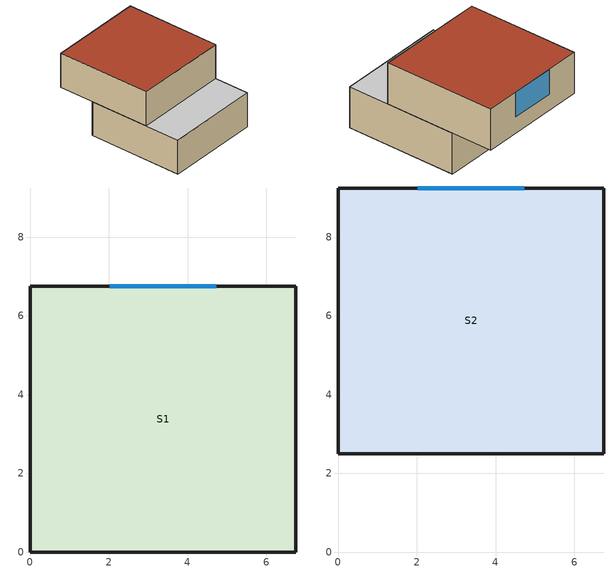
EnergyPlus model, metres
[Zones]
S1
 floor ground (GroundFloor): 0,0 0,6.75 6.75,6.75 6.75,0 z3
 wall outside (ExtWall): 6.75,0 0,0 0,6.75 6.75,6.75 6.75,0 z3:5.5
 window (DGGlazing): 2.02,6.75 4.72,6.75 z4:5.5
 ceiling adiabatic (AdiabaticFlrCei): 0,0 6.75,0 6.75,6.75 0,6.75 z5.5
S2
 floor adiabatic (AdiabaticFlrCei): 0,2.5 0,9.25 6.75,9.25 6.75,2.5 z5.5
 wall outside (ExtWall): 6.75,2.5 0,2.5 0,9.25 6.75,9.25 6.75,2.5 z5.5:8
 window (DGGlazing): 2.02,9.25 4.72,9.25 z6.5:8
 roof outside (LoftRoof): 0,2.5 6.75,2.5 6.75,9.25 0,9.25 z8
[Building]
56TR: 0, City, 0.04, 0.4, FullExterior, 25, 6
[Site:Location]
Leeds: 53.836, -1.197, 0, 26.7
[Site:GroundTemperature:BuildingSurface]
10, 10.7, 11.8, 13.5, 16.1, 18.2, 20.6, 19.5, 17.4, 14, 11.4, 10.4
[Material]
Brick228: MediumRough, 0.228, 0.77, 1700, 800, 0.9, 0.65, 0.65
InsEquiv: MediumRough, 0.0049, 0.04, 40, 1400, 0.9, 0.6, 0.6
Plaster13: Smooth, 0.013, 0.5, 1300, 1000, 0.9, 0.5, 0.5
FloorMat: Rough, 0.15, 0.1, 400, 1600, 0.9, 0.6, 0.6
RoofMat: Rough, 0.2, 0.04, 12, 1400, 0.9, 0.6, 0.6
AdiabaticMat: Smooth, 0.15, 1.7, 2300, 1000
[Construction]
ExtWall: Brick228, InsEquiv, Plaster13
GroundFloor: FloorMat
LoftRoof: RoofMat
AdiabaticFlrCei: AdiabaticMat
DGGlazing: Glazing, ArgonGap, Glazing
[WindowMaterial:Glazing]
Glazing: SpectralAverage, , 0.004, 0.6, 0.07, 0.07, 0.8, 0.08, 0.08, 0, 0.84, 0.84, 0.9
[WindowMaterial:Gas]
ArgonGap: Argon, 0.016
[Zone]
S1: 0, 0, 0, 3, 1, 1, 2.5, autocalculate, 45.5, TARP, TARP, Yes
S2: 0, 0, 2.5, 3, 1, 1, 2.5, autocalculate, 45.5, TARP, TARP, Yes
[People]
S1_P: S1, LivingOcc, People, 2, , , 0.3, autocalculate, Act130W, 3.82E-8, No, EnclosureAveraged
S2_P: S2, LivingOcc, People, 2, , , 0.3, autocalculate, Act130W, 3.82E-8, No, EnclosureAveraged
[Lights]
S1_L: S1, LivingOcc, Watts/Area, , 2, , 0, 0.42, 0.18, 1
S2_L: S2, LivingOcc, Watts/Area, , 2, , 0, 0.42, 0.18, 1
[ElectricEquipment]
S1_E: S1, LivingOcc, EquipmentLevel, 150, , , 0, 0, 0
S2_E: S2, LivingOcc, EquipmentLevel, 150, , , 0, 0, 0
[ZoneVentilation:DesignFlowRate]
S1_V: S1, S3_NightPurgeVent, Flow/Zone, 1.5, , , 4, , , 0.5, 22, -100, 100, 0
S2_V: S2, S3_NightPurgeVent, Flow/Zone, 1.5, , , 4, , , 0.5, 22, -100, 100, 0
[ZoneInfiltration:DesignFlowRate]
S1_I: S1, AlwaysOn, Flow/Zone, 0.05, , , , 0.5
S2_I: S2, AlwaysOn, Flow/Zone, 0.05, , , , 0.5
[Schedule:Compact]
AlwaysOn: Frac, Through: 12/31, For: AllDays, Until: 24:00, 1
LivingOcc: Frac, Through: 12/31, For: AllDays, Until: 24:00, 0.5
Act130W: ActLevel, Through: 12/31, For: AllDays, Until: 24:00, 130
S3_NightPurgeVent: Frac, Through: 12/31, For: AllDays, Until: 07:00, 1, Until: 20:00, 0, Until: 24:00, 1
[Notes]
Zones + surfaces
